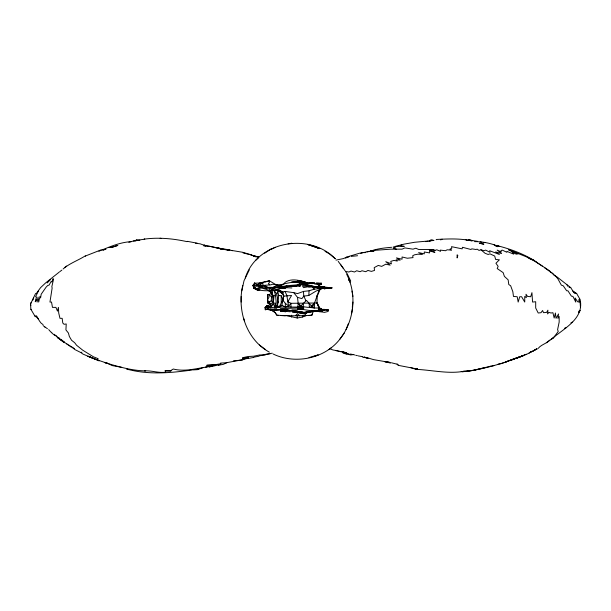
<?xml version="1.0" encoding="UTF-8"?>
<svg xmlns="http://www.w3.org/2000/svg" width="611" height="611" viewBox="0 0 611 611"><rect width="100%" height="100%" fill="white"/><g stroke="black" fill="none" stroke-linecap="round" stroke-linejoin="round"><path stroke-width="0.92" d="M271.383 289.851L274.049 290.79L275.928 295.8L274.362 295.174L273.736 296.74L273.423 303.308L274.675 307.692L275.301 302.995L273.423 303.308L270.917 306.753L271.544 305.187M346.658 274.202C357.29 294.731 354.059 321.386 339.769 339.304C324.624 358.779 295.128 364.607 273.109 354.013M270.917 306.753L273.423 303.308L273.736 296.74L271.857 292.982L269.039 291.103L269.978 290.477L269.352 287.346L270.604 287.972C276.134 288.873 281.289 285.757 286.88 286.093L285.94 285.78L297.519 284.841M276.302 289.973L282.809 292.043L285.001 291.416L293.761 292.669L297.519 297.366L301.903 298.611L303.782 296.114L308.784 295.487L309.097 290.79L314.107 289.224L322.875 287.972M271.231 306.439L270.291 304.874L272.796 302.055L271.231 300.803L271.544 297.053L272.292 295.296M303.468 303.308L303.155 306.753L297.519 308.005L280.304 308.631M277.615 305.187L277.799 299.237M551.343 339.304C563.357 328.565 584.376 319.194 580.137 299.55L576.692 293.601L572.935 291.103L570.743 287.659L556.873 276.814M352.287 307.379L352.914 302.055M269.978 290.477L260.278 287.659L254.642 282.962L254.642 287.972C262.302 292.593 271.337 290.019 279.678 290.164L282.809 292.043L283.748 296.114L281.87 305.187L279.991 307.066M265.495 308.418L265.281 309.876L267.16 309.25L270.291 310.189L286.567 309.876L306.913 312.695L325.06 309.563L324.747 310.189L323.494 309.563L310.35 311.442L307.539 312.381L319.118 310.503L320.363 310.503L319.118 311.442L324.433 312.381L328.191 311.442L328.191 309.563L323.494 309.563M254.016 288.285L252.763 285.467L259.652 285.154L261.836 283.275L263.089 283.901L262.15 287.346L258.713 288.598L253.702 288.285L253.702 286.406M351.661 313.008L352.6 307.379M241.811 290.79L244.003 280.777L249.319 269.818M316.926 296.427L317.552 294.464M277.486 303.308L278.425 301.116L277.486 304.561L277.799 306.126L275.301 307.692L276.233 302.995L275.614 295.8M318.736 286.597L319.736 283.275L321.302 282.962L321.302 284.527L319.423 284.841L314.421 283.901L317.552 283.275L318.805 284.841L318.178 286.406L319.423 286.719M242.75 285.467C236.908 309.991 246.248 339.685 269.352 352.135M59.343 272.01L45.573 282.962L40.57 287.659L36.5 293.295L35.56 293.601L30.55 303.934L30.863 309.25L34.934 316.139C38.951 317.728 39.226 322.799 43.068 324.594M277.799 301.116L278.738 295.487L277.799 291.73L278.738 291.103L282.183 293.601L283.748 296.114L282.809 300.177L279.051 307.066L274.988 307.379M319.118 287.659L314.107 286.719L306.913 286.406L305.974 285.154L306.287 283.901C313.825 287.651 323.555 289.652 331.949 287.972L319.423 286.406L320.363 287.659L319.423 286.406M313.275 311.442L311.916 315.2C300.276 315.986 288.445 315.956 276.859 315.2L274.988 312.381L272.17 310.503M312.336 313.741L311.916 315.2L308.471 315.513M32.902 300.024L33.681 297.672M245.255 277.959C256.918 241.284 309.387 231.859 335.386 258.865L329.444 253.855L325.06 251.35M305.66 284.214L305.347 284.527C296.404 285.062 287.384 287.292 278.425 287.346L273.736 287.346L271.544 287.972L273.736 288.285L274.049 286.406L278.112 287.033L296.893 286.093L297.206 285.154L299.398 284.214L306.287 283.901M271.857 293.295L271.857 292.356L271.544 292.982L272.796 290.477L273.736 290.477M300.024 284.214L299.711 286.093L297.206 285.154M322.715 309.563L318.805 308.005L314.421 308.005L312.855 307.379L312.855 306.126L314.421 303.308L319.118 290.164L320.049 289.538L317.239 296.114M496.888 245.408L497.201 246.661L497.201 245.408L495.322 245.721L499.08 246.348L497.201 245.408L495.322 245.721L495.941 245.408C489.19 242.987 481.774 241.482 474.663 241.65M276.859 306.279L277.486 304.561L275.301 307.692M346.032 329.596L348.224 323.967M31.176 302.369L30.55 303.934L30.863 305.5M282.809 292.043L282.183 293.601L280.304 291.103M319.118 286.597L319.736 283.275L317.048 283.214M38.378 291.103L35.56 296.74L36.5 297.053L35.247 301.742L36.5 299.237L37.126 302.055L38.065 297.053L38.692 302.055L39.944 296.427L40.57 297.985L41.189 294.227L46.199 287.033L47.765 285.467L49.017 285.154L51.209 281.404L51.836 282.022L53.088 278.585L53.401 279.838L51.836 286.719L52.149 287.972L49.957 302.055L51.523 302.055L52.462 307.379L55.907 307.379L57.465 311.129L58.404 307.379L58.717 313.008L59.97 318.331L62.162 318.331L62.788 323.028L64.04 324.281L66.232 323.967L65.919 329.909L68.417 333.041L69.356 336.485L71.556 340.243L74.679 342.74L76.558 345.246L82.821 350.256L93.46 356.824L98.157 358.703L96.591 359.642L107.544 363.4L104.412 362.46C117.9 366.562 131.602 370.678 145.724 370.908M280.617 310.189L280.93 309.563L286.88 310.189L298.145 312.381L305.347 313.008L306.913 312.695L306.913 311.442L322.142 311.442M303.155 287.659L308.471 286.719L309.097 285.467L319.118 287.346L308.158 285.467L309.097 285.467M428.028 241.024L414.571 242.277L403.932 244.156L401.427 244.782L400.801 245.721L404.245 246.348L395.477 246.348L395.791 246.974L393.293 248.226L396.417 249.166M579.824 310.503L578.571 312.695L579.197 310.816L579.824 311.129L580.137 310.503M253.076 285.467L254.642 282.962M286.506 315.582L297.206 318.018L302.216 317.078L302.995 315.826M262.463 285.467L259.652 285.154L261.21 287.346L262.463 285.467L270.917 284.841L272.483 284.214L279.991 285.467L277.447 285.337M277.799 291.73L276.859 293.914L274.362 290.79L274.988 290.477M339.769 339.304L344.467 332.728M265.594 307.692L267.16 305.5L271.231 306.753L267.473 308.318L266.847 307.692L264.968 307.692L265.281 309.563M276.707 307.692L278.425 307.066L277.799 306.126L276.233 307.692L278.425 307.066L285.314 307.066L288.759 306.126L290.951 303.308L317.239 302.995L319.423 307.692L321.936 309.441M268.099 306.126L266.847 307.692L269.665 307.066L268.099 306.126L265.907 307.692L267.473 305.813L264.968 307.692L267.16 305.5L267.786 306.126L269.039 305.813M538.199 348.377C541.14 344.558 546.486 343.703 549.778 340.113M254.642 287.972L259.652 282.962L269.352 280.777L276.233 284.841L280.304 285.467M295.64 315.513L297.519 313.634L299.711 315.826M47.139 282.962L50.583 279.525M139.843 240.215L136.65 240.085L128.822 242.277M72.174 347.438L74.993 349.629L81.255 352.753L81.882 352.135M252.763 285.467L254.642 283.588M283.573 287.926L286.567 287.346L279.991 288.285L280.304 286.719L287.193 286.406M270.291 304.874L270.604 304.561L269.352 302.055L267.473 300.177L267.473 294.54L269.039 294.54L271.666 293.417M288.759 310.189L286.567 309.876L286.88 310.189M345.719 258.239L346.972 256.987L359.489 253.229L362.85 252.763M297.519 297.366L298.145 303.308L297.832 307.066C302.682 304.981 308.387 309.395 312.855 306.126L311.289 305.813L306.913 300.803L305.974 300.803L300.963 305.813L297.832 307.066L285.314 307.066L281.87 305.187L279.051 307.066M319.423 287.033L316.926 286.406L321.928 286.719L324.747 287.972L327.565 287.972L328.191 288.598L331.949 287.659L327.565 288.094M317.239 295.8L316.926 303.308L319.423 307.692L318.805 308.005L318.805 309.876L322.562 309.876M313.481 311.442L313.794 311.129L303.468 309.563L297.519 309.563L303.468 308.945L297.519 309.25L303.782 308.631L297.519 308.631L303.782 307.692L297.519 308.005M436.17 239.772L436.483 239.459C446.786 238.939 457.28 238.412 467.468 240.085L467.155 240.398L465.277 239.459M63.101 269.008C69.494 263.341 77.88 260.553 85.005 256.047L85.632 256.047M255.581 260.431L258.713 257.613M100.189 250.724C110.003 246.668 120.367 242.2 131.327 241.65M306.913 312.695L305.347 313.947L302.529 313.321M59.97 271.544L61.848 270.131M328.817 349.629L331.322 347.751M320.783 289.018L322.241 287.972L322.875 288.285L315.986 291.103L308.784 295.487M264.968 281.404L261.836 283.588L259.652 282.962L254.329 283.275M264.655 253.229L271.231 248.853M64.98 267.312L66.546 266.06M270.604 287.972L269.665 288.598L267.473 287.972L266.847 286.719L264.655 285.467L262.15 287.346L265.281 288.285L267.473 287.972L266.847 286.719L266.22 288.285L264.655 285.467L265.281 288.285M271.231 300.803L269.352 302.055L270.604 305.187M347.598 257.613L349.477 256.36M324.747 289.224L324.747 287.033L323.807 287.659L321.615 287.033M348.469 279.96L350.722 281.091L347.285 273.888L345.406 271.383L348.85 272.01L351.035 271.07L354.479 272.01L356.671 270.757L360.116 271.696L361.995 270.757L365.752 271.696L367.937 270.444L371.381 271.383L374.512 270.444L374.199 267.626L378.262 265.441L381.715 266.373L385.778 264.189L390.162 265.128L385.778 261.684L391.414 263.876L390.788 261.371L393.912 260.431L397.356 261.057L396.104 259.805L400.174 260.118L396.417 257.926L402.053 259.179L402.053 256.987L407.377 258.239L413.005 257.613L412.692 255.734L414.571 254.795L418.016 254.168L422.4 254.482L418.642 252.603L424.278 253.855L424.278 251.976L429.594 252.916L429.594 251.037L434.917 252.29L429.281 250.105L434.917 250.411L436.796 249.792L440.554 251.35L440.241 250.105L445.556 250.724L447.122 249.792L451.506 250.105L449.94 249.166L451.819 248.226L451.506 246.661L462.145 248.853L462.458 247.287L470.905 249.479L471.845 248.853L475.916 249.479L477.168 249.166L479.047 250.411L480.926 249.792L484.989 253.229L488.12 254.482L489.999 253.855L494.696 256.047L495.636 259.492L499.393 259.805L495.941 263.249L498.141 266.373L497.201 268.565L503.143 272.636L504.396 276.393L508.153 279.838L508.78 284.527L510.659 285.78L512.843 291.73L513.469 296.427L517.227 296.74L518.166 302.055L519.732 296.74L521.611 296.74L524.742 302.055L524.742 296.427L526.308 297.672L525.995 294.227L527.553 296.427L530.684 296.74L531.937 292.669L532.563 302.055L535.694 301.742L535.694 308.005L538.199 313.008L541.018 312.695L542.583 310.503L543.515 312.695L546.646 312.381L547.899 310.189L547.586 313.947L548.838 312.381L551.03 313.008L552.909 312.695L554.162 318.018L555.414 313.008L556.041 318.331L558.546 313.947L557.919 318.331L559.164 316.452L559.164 322.089L557.606 329.596L558.233 331.475L553.535 337.738L546.333 342.74M284.688 282.649C290.821 278.058 299 280.113 305.66 282.335M244.003 359.016L242.437 359.955L233.356 360.895M551.183 339.143L553.535 337.738M278.799 285.719L280.304 284.841L278.799 285.597M85.319 256.047L101.281 249.792M369.609 251.564C376.414 248.73 384.243 247.921 391.62 247.287M440.707 239.932L442.112 239.145M534.129 350.256L536.947 348.69M570.934 322.837L572.308 322.089M529.118 353.074L536.947 349.003L535.274 349.629M136.024 240.398L136.65 240.085M136.963 240.085L136.337 240.398L144.784 239.145L144.158 239.145C158.486 237.205 173.012 238.565 187.042 241.65M271.544 249.166L275.301 247.287M280.823 285.673L285.001 283.588L291.882 282.335L296.579 282.022L312.855 283.176M272.796 296.427L271.544 297.053L269.039 294.54L267.473 294.54M318.805 282.962L319.118 284.841L320.989 283.901L319.423 283.901M197.055 369.655L198.934 368.716M326.625 310.189L327.878 309.563L328.191 310.189L324.747 310.189M533.296 350.829L536.947 349.003M532.876 351.195L533.502 350.882M517.54 357.45L505.961 361.834L523.49 355.579L500.951 363.713M346.972 256.987L343.527 258.552L336.012 260.118M367.158 251.976L370.755 251.037L373.886 251.037L370.755 251.037L373.573 250.411L390.788 249.166L402.053 249.166L404.872 247.913L413.005 249.166L415.824 248.226L418.642 249.479L433.352 249.479L434.917 250.411M298.252 284.527L299.711 283.901M301.903 284.214L299.711 285.154L300.65 286.093L291.882 286.093M430.427 241.024L428.968 241.024L431.16 239.772L433.039 240.085M515.035 358.703L517.227 357.763M471.066 241.024L472.471 240.711L469.027 239.772L467.155 240.398L471.532 240.398L477.481 241.337M213.018 366.218L220.686 364.339M226.788 362.774L223.343 364.339L218.333 365.279M280.304 285.154L284.329 283.588M517.227 358.077L522.863 355.892M308.967 357.588L317.865 354.953M410.5 367.471L415.824 369.342L417.489 368.716M526.621 354.327L518.105 357.45M309.097 290.79L303.468 291.416L297.519 293.601L293.761 292.669M305.974 285.154L302.529 286.406L306.287 286.093L307.845 285.154L305.974 285.154L305.347 284.214L302.529 285.154M313.794 356.511L318.178 354.953M517.8 357.45L522.237 355.892M506.588 361.834C493.803 365.775 480.742 369.518 467.423 371.137L471.845 370.594L461.832 371.534M105.665 249.166L102.847 250.105L105.978 249.166M111.301 247.6L117.87 245.408L110.675 247.6M360.742 253.229L362.621 252.603L365.752 252.603M306.913 311.442L305.034 312.068L305.347 313.947L305.347 313.008L300.337 313.634L298.145 312.381L297.206 311.129L292.195 311.129M302.216 317.078L305.974 315.826M203.623 367.471L197.368 369.655L193.221 369.892M272.269 353.173L259.652 355.785M564.549 328.222L566.053 327.717M523.986 355.014L527.247 354.013L532.563 351.195L530.31 351.753M512.69 359.405L514.256 358.94M511.438 360.032L513.782 359.329M273.736 288.285L278.112 287.033M307.845 282.649L297.206 281.404L291.577 282.022L291.882 282.335C296.091 282.717 300.322 281.511 304.614 282.549M415.824 368.402L415.824 369.342C431.969 369.983 448.222 374.238 464.337 371.221M484.363 367.784L474.976 369.968L490.625 366.218M363.56 252.603L368.563 251.35M393.102 247.096L401.427 244.782M323.807 309.876L313.168 311.442L324.12 309.25M319.118 310.189L313.168 311.129L320.363 310.503M467.468 370.908L469.133 370.495M269.665 290.477L274.049 289.224M227.414 250.105L228.98 249.792L232.424 250.724M425.836 241.65L428.189 241.185M308.471 286.719L314.107 286.719L320.363 287.659L313.794 286.406L319.118 287.346M283.748 296.114L291.577 295.487L287.819 301.742L288.759 306.753M144.471 370.908C151.65 370.319 158.6 373.298 165.757 372.16L165.13 370.908L171.08 370.908L165.13 370.594L170.767 370.594L173.272 369.029C186.508 372.351 199.171 367.379 212.231 366.371M415.824 369.342L417.389 369.029L399.548 365.592L398.296 365.279L397.043 364.026M489.373 366.531L494.07 365.592M260.065 289.851L258.086 290.477L253.702 288.285M254.016 357.137L259.026 356.205M205.349 367.158L207.068 366.844M498.057 364.179L500.638 363.713M248.387 358.39L253.702 357.45M288.132 243.842L291.882 243.216M308.784 283.275L314.734 282.962M310.037 311.602L311.916 311.289M209.26 366.844L212.078 366.371M325.06 309.563L312.229 311.442L319.118 310.503L320.049 311.129L319.118 310.816M298.145 312.381L302.216 311.755M319.118 284.841L321.302 284.527M192.358 369.968C170.652 372.985 148.007 375.032 126.637 369.029M270.291 353.7L265.594 354.327L265.281 354.953L259.652 354.953L253.702 356.205L248.074 356.511L242.437 357.763L242.437 358.39L248.387 357.763L243.063 358.703L248.387 358.077L243.063 359.642L226.162 362.774L220.525 363.087L220.838 363.713L215.523 364.652L206.755 365.279L215.523 364.966L207.068 365.905L209.886 366.844M462.145 371.847L466.842 371.221L461.206 371.534M428.968 241.024L433.978 240.398M111.301 246.661L113.18 246.447M108.796 247.6L110.675 247.386M314.421 282.962L309.097 283.588L306.6 282.962L304.095 283.588L305.76 283.588M351.348 256.36L357.611 255.734M312.229 283.275L309.097 283.588L312.855 283.588M281.778 288.109L279.991 288.285L285.94 287.972L279.678 288.285L274.362 290.164M472.945 370.205L475.289 369.968M321.928 311.572L319.118 311.755L319.118 310.503M318.805 311.442L321.302 311.289M133.519 241.024L135.871 241.024M483.118 242.59L484.989 242.59M195.489 243.216L200.187 243.842L205.716 245.828M205.502 245.828L204.25 245.095M535.694 261.684L549.465 270.757L551.97 273.262L552.283 272.949L554.475 275.767L555.101 275.454L557.919 278.899L561.356 285.154L563.235 285.78L566.68 290.79L567.932 290.79L571.369 296.114L572.935 296.427L575.753 302.055L575.127 297.985L577.632 301.742L578.884 302.055L579.197 299.237L579.511 302.055L580.45 302.369M297.206 281.404L300.65 282.022M297.519 282.649L303.155 282.649M299.085 282.962L303.468 282.962M316.299 282.962L317.552 283.275M309.097 283.275L312.603 283.275M316.926 286.406L324.747 287.033M267.473 287.346L273.736 287.346M329.444 287.972L331.949 287.972M273.736 296.74L272.796 296.74L271.231 292.982L272.796 295.8L272.796 302.055M272.796 301.742L273.423 302.055M270.917 306.126L270.291 305.813L271.796 306.187M267.473 308.318L267.786 308.945L280.93 309.563L274.675 310.189L274.675 309.25L272.17 309.876L272.17 309.25M31.176 309.563L30.863 309.25M291.882 309.876L297.519 309.876M312.229 311.129L313.794 311.129M296.893 312.068L292.195 311.931M34.934 316.139L36.5 315.826L38.378 318.957M352.914 354.64L350.722 354.953L345.719 353.7M297.206 281.717L307.539 282.649M203.937 246.034L209.573 246.348L225.688 249.632M286.254 287.659L291.882 287.972M286.254 311.442L280.617 311.129L285.627 311.755L283.955 311.343M309.41 282.962L312.962 283.176M281.136 315.566L285.314 315.826M290.324 311.793L280.617 310.816L285.94 311.442L283.122 311.129M220.525 249.166L229.919 250.105M321.554 288.033L323.188 288.598L319.423 288.285L313.794 286.406M278.585 315.36L276.859 315.2L274.988 312.381M226.162 249.792L229.293 250.105M309.571 286.169L312.229 286.719M302.529 313.634L305.66 313.947M121.627 367.31L112.241 365.592L105.665 362.46M292.646 311.938L296.893 312.381M228.98 249.792L215.209 247.6M275.301 284.947L279.991 285.467M276.546 308.211L270.291 307.066M384.838 361.834L390.162 362.46L373.573 359.642L367.73 357.87M278.013 289.95L279.678 290.164M278.738 295.487L281.243 295.8L282.809 298.924M388.283 362.147L385.778 361.834L390.475 363.087M321.928 286.719L319.736 286.406L320.049 287.033M329.757 348.69L332.888 349.943L337.891 350.882M354.792 354.953L350.416 354.013M358.237 355.892L362.544 356.671M319.927 288.094L323.188 288.598M231.485 250.411L242.75 252.29L251.197 254.795L256.208 256.987M304.408 283.275L302.529 282.962L304.095 283.275M253.389 256.047L258.713 256.987L250.884 255.108L253.702 255.734M302.842 281.404L297.519 280.464L305.974 282.335M362.621 357.137L367.937 358.077L364.026 357.038L367.937 358.39M243.063 252.916L249.219 254.482M319.118 287.972L315.986 287.033M312.855 307.379L311.289 307.066L311.289 305.813L314.421 303.308L314.421 308.005L309.41 307.379L309.097 303.308M335.699 350.569L340.396 351.508M197.368 243.216L187.356 241.337M480.299 241.964L481.705 242.277M468.713 239.772L471.532 240.398M220.525 248.54L203.937 245.095M306.287 282.649L303.468 282.022L305.974 282.649M253.076 255.734L258.713 256.987M569.078 287.239L570.743 287.659M576.692 293.601L575.44 292.982L574.508 293.295L572.935 291.103L574.814 292.745M160.12 238.214L161.373 238.527M269.978 304.561L268.099 302.995L267.786 301.429L268.099 303.308L269.352 303.621M355.732 355.266L357.404 355.678M87.824 356.205L99.097 360.895M345.406 352.753L349.164 354.013M480.926 249.792L484.057 250.724L485.615 250.105L489.999 252.29L489.686 250.724L499.393 254.482L495.636 251.976L501.578 253.542L497.201 250.105L501.264 251.976L500.951 250.724L502.204 250.105L506.901 252.29L506.901 251.35L513.782 254.168L512.217 252.29L516.287 254.168L518.166 253.855L508.78 249.792L511.285 251.037M338.677 351.111L341.022 351.821M343.008 351.715L346.345 352.753L344.78 352.753L342.198 351.585M307.845 244.469L320.049 248.54M536.007 261.684C524.253 254.054 511.017 249.219 497.514 245.721M218.333 248.226L220.586 248.975M391.414 362.774L397.669 364.339L398.296 365.279M346.972 354.013L343.527 353.387L341.335 351.508M51.836 332.415L50.896 332.101L48.704 329.596M98.157 360.169L99.41 360.582M529.432 258.552L533.815 260.118M308.784 285.467L311.366 286.406M511.903 251.037L525.995 256.673L535.068 261.371L542.27 266.06M88.45 356.511L95.965 359.329M269.039 291.103L272.17 292.356M88.137 356.205L95.576 359.329M318.354 248.226L308.471 244.782L314.107 246.348L319.118 248.54M89.076 356.511L93.46 358.39M508.78 249.792L512.217 251.35M321.806 309.502L318.805 308.005L317.239 302.995M268.099 303.308L269.352 303.934L268.176 302.055M68.577 345.009L70.143 345.795M89.389 356.824L82.821 354.013L81.255 352.753M254.955 288.598L257.773 290.164L257.773 289.538M550.091 271.803L551.343 272.636M272.483 310.816L275.301 312.695M265.594 349.629L259.339 344.932M126.943 368.823L128.195 369.655M44.634 326.778L47.452 328.718M67.798 344.619L57.778 337.738L64.354 342.74M71.243 346.498L74.366 348.69M66.859 343.993L71.243 347.124M64.354 342.427L57.465 337.425L54.341 334.293M544.454 267.626L549.152 271.07M269.352 303.934L268.099 302.995L267.473 300.177L269.039 297.053L269.039 294.54M552.749 273.728L554.162 274.828M58.404 337.425L59.817 338.517M527.866 257.3L528.912 258.14M493.757 244.469L494.795 245.301M55.907 335.607L57.151 336.608M51.836 333.041L54.967 335.546M282.809 300.177L285.314 303.308L288.759 306.126M60.909 339.304L64.354 342.114M554.788 275.347L556.041 276.393M43.068 325.526L44.947 327.091M322.875 309.563L321.302 309.25M269.665 284.841L268.412 283.588L269.352 282.649L269.352 280.777L265.281 282.022L265.281 281.404M338.204 261.371L345.093 270.757M312.542 287.033L314.107 289.224L314.107 286.719M340.396 264.189L343.214 268.252M566.993 284.841L567.825 286.299M327.252 287.346L327.565 287.972M319.118 287.033L319.423 287.659M271.857 309.876L271.544 309.25L270.291 310.189L270.291 308.945M305.974 300.803L303.782 296.114L303.468 291.416M285.001 291.416L286.88 295.487L287.819 301.742L290.951 303.308L290.951 307.066M348.85 279.525L350.103 282.335M257.46 285.467L258.713 288.598M276.653 293.501L277.799 298.924M243.69 318.331L244.621 321.462M259.652 285.154L260.278 287.659M351.974 291.103L352.914 296.427M260.897 285.154L261.21 287.346M580.137 302.682L580.45 307.379M497.201 245.408L497.201 246.661M329.444 287.659L329.444 288.598M311.916 286.719L308.784 287.033L308.784 286.093M300.963 306.439L300.963 305.813L298.145 303.308L300.337 306.439M297.206 315.2L297.206 318.018M291.577 315.2L291.577 317.078M285.314 303.308L285.314 307.066M281.243 295.8L281.243 302.682M271.231 292.043L271.231 293.295M267.786 294.861L267.786 297.053M267.786 308.945L267.786 309.563M267.16 308.005L267.16 309.25M241.185 296.427L241.185 302.055M99.097 251.037L99.097 251.663M457.761 255.734L457.135 257.926L457.135 254.795L457.761 255.734M483.744 244.156L479.36 243.216L483.744 244.156"/></g></svg>
